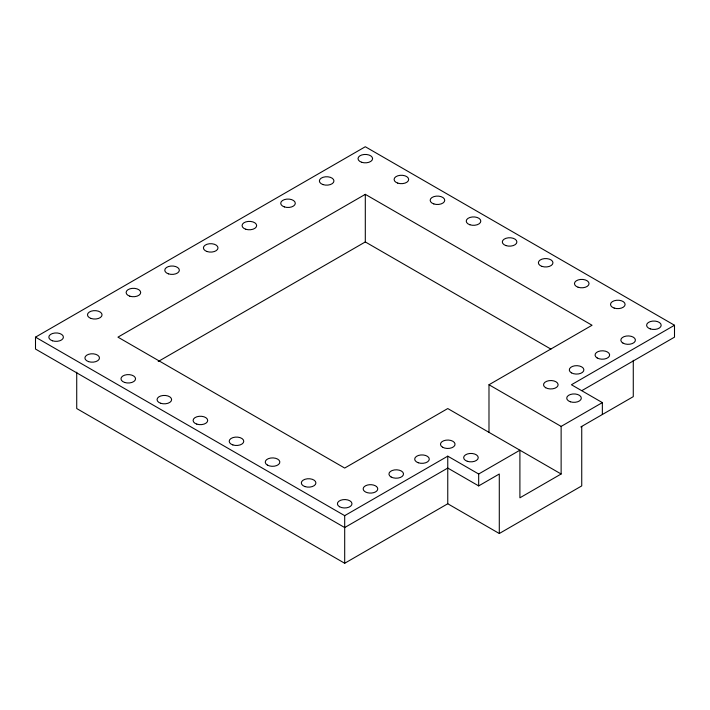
<?xml version="1.0" encoding="UTF-8"?>
<svg xmlns="http://www.w3.org/2000/svg" width="710" height="710" viewBox="0 0 710 710"><rect width="100%" height="100%" fill="white"/><g stroke="black" fill="none" stroke-linecap="round" stroke-linejoin="round"><path stroke-width="1.06" d="M76.724 372.191L76.724 408.552L344.696 563.261L447.761 503.763L499.29 533.512L499.29 474.005L478.673 485.906L447.761 468.059L344.696 527.557L35.5 349.045L35.5 337.152L365.304 146.739L674.5 325.251L674.5 337.152L581.934 390.589M488.986 384.749L592.051 325.251L365.304 194.336L117.949 337.152L344.696 468.059L447.761 408.552L561.131 474.005L561.131 426.408L488.986 384.749L488.986 432.354M158.215 361.505L365.304 241.941L550.907 349.098M35.5 337.152L344.696 515.655L447.761 456.157L478.673 474.005L519.906 450.202L519.906 497.808L561.131 474.005M674.5 325.251L571.435 384.749L602.355 402.605L602.355 414.507M561.131 426.408L602.355 402.605M580.789 426.958L633.276 396.65L633.276 360.289M499.29 533.512L581.738 485.906L581.738 426.408M478.673 474.005L478.673 485.906M447.761 456.157L447.761 503.763M365.304 194.336L365.304 241.941M344.696 515.655L344.696 563.261M376.513 486.545L375.262 485.72A7.286 4.207 0 0 0 365.65 485.72A7.286 4.207 0 0 0 364.408 491.222L365.659 492.048A7.286 4.207 0 0 0 375.27 492.048A7.286 4.207 0 0 0 376.513 486.545M91.12 318.479A7.286 4.207 0 0 0 102.054 314.832A7.286 4.207 0 0 0 91.12 311.193A7.286 4.207 0 0 0 91.12 318.479M129.77 296.168A7.286 4.207 0 0 0 140.695 292.52A7.286 4.207 0 0 0 129.77 288.872A7.286 4.207 0 0 0 129.77 296.168M418.296 462.76A7.286 4.207 0 0 0 429.284 459.166A7.286 4.207 0 0 0 418.403 455.465A7.286 4.207 0 0 0 418.296 462.76M391.077 476.978A7.286 4.207 0 0 0 403.262 475.097A7.286 4.207 0 0 0 394.343 469.94A7.286 4.207 0 0 0 391.077 476.978M570.37 401.78A7.286 4.207 0 0 0 581.304 398.141A7.286 4.207 0 0 0 570.37 394.494A7.286 4.207 0 0 0 570.37 401.78M545.67 387.722A7.286 4.207 0 0 0 557.865 385.841A7.286 4.207 0 0 0 548.936 380.684A7.286 4.207 0 0 0 545.67 387.722M571.435 372.848A7.286 4.207 0 0 0 583.629 370.966A7.286 4.207 0 0 0 574.701 365.81A7.286 4.207 0 0 0 571.435 372.848M597.199 357.973A7.286 4.207 0 0 0 609.393 356.092A7.286 4.207 0 0 0 600.465 350.935A7.286 4.207 0 0 0 597.199 357.973M622.972 343.099A7.286 4.207 0 0 0 635.157 341.208A7.286 4.207 0 0 0 626.238 336.061A7.286 4.207 0 0 0 622.972 343.099M650.245 328.89A7.286 4.207 0 0 0 661.179 325.251A7.286 4.207 0 0 0 650.245 321.603A7.286 4.207 0 0 0 650.245 328.89M614.168 308.069A7.286 4.207 0 0 0 625.102 304.421A7.286 4.207 0 0 0 614.168 300.774A7.286 4.207 0 0 0 614.168 308.069M578.1 287.239A7.286 4.207 0 0 0 589.034 283.592A7.286 4.207 0 0 0 578.1 279.953A7.286 4.207 0 0 0 578.1 287.239M542.023 266.41A7.286 4.207 0 0 0 552.957 262.771A7.286 4.207 0 0 0 542.023 259.123A7.286 4.207 0 0 0 542.023 266.41M505.955 245.589A7.286 4.207 0 0 0 516.889 241.941A7.286 4.207 0 0 0 505.955 238.303A7.286 4.207 0 0 0 505.955 245.589M469.878 224.759A7.286 4.207 0 0 0 480.812 221.112A7.286 4.207 0 0 0 469.878 217.473A7.286 4.207 0 0 0 469.878 224.759M433.81 203.93A7.286 4.207 0 0 0 444.735 200.291A7.286 4.207 0 0 0 433.81 196.643A7.286 4.207 0 0 0 433.81 203.93M397.733 183.109A7.286 4.207 0 0 0 408.667 179.461A7.286 4.207 0 0 0 397.733 175.823A7.286 4.207 0 0 0 397.733 183.109M361.665 162.279A7.286 4.207 0 0 0 372.59 158.641A7.286 4.207 0 0 0 361.665 154.993A7.286 4.207 0 0 0 361.665 162.279M323.014 184.591A7.286 4.207 0 0 0 333.948 180.952A7.286 4.207 0 0 0 323.014 177.305A7.286 4.207 0 0 0 323.014 184.591M284.364 206.912A7.286 4.207 0 0 0 295.298 203.264A7.286 4.207 0 0 0 284.364 199.625A7.286 4.207 0 0 0 284.364 206.912M245.713 229.223A7.286 4.207 0 0 0 256.647 225.576A7.286 4.207 0 0 0 245.713 221.937A7.286 4.207 0 0 0 245.713 229.223M207.063 251.535A7.286 4.207 0 0 0 217.997 247.896A7.286 4.207 0 0 0 207.063 244.249A7.286 4.207 0 0 0 207.063 251.535M168.421 273.847A7.286 4.207 0 0 0 179.346 270.208A7.286 4.207 0 0 0 168.421 266.561A7.286 4.207 0 0 0 168.421 273.847M52.469 340.791A7.286 4.207 0 0 0 63.403 337.152A7.286 4.207 0 0 0 52.469 333.505A7.286 4.207 0 0 0 52.469 340.791M88.546 361.621A7.286 4.207 0 0 0 99.471 357.973A7.286 4.207 0 0 0 88.546 354.334A7.286 4.207 0 0 0 88.546 361.621M124.614 382.442A7.286 4.207 0 0 0 135.548 378.803A7.286 4.207 0 0 0 124.614 375.155A7.286 4.207 0 0 0 124.614 382.442M160.691 403.271A7.286 4.207 0 0 0 171.616 399.623A7.286 4.207 0 0 0 160.691 395.985A7.286 4.207 0 0 0 160.691 403.271M196.759 424.101A7.286 4.207 0 0 0 207.693 420.453A7.286 4.207 0 0 0 196.759 416.805A7.286 4.207 0 0 0 196.759 424.101M232.836 444.921A7.286 4.207 0 0 0 243.761 441.283A7.286 4.207 0 0 0 232.836 437.635A7.286 4.207 0 0 0 232.836 444.921M267.395 465.085A7.286 4.207 0 0 0 279.589 463.195A7.286 4.207 0 0 0 270.661 458.039A7.286 4.207 0 0 0 267.395 465.085M304.98 486.581A7.286 4.207 0 0 0 315.906 482.933A7.286 4.207 0 0 0 304.98 479.285A7.286 4.207 0 0 0 304.98 486.581M339.54 506.736A7.286 4.207 0 0 0 351.734 504.846A7.286 4.207 0 0 0 342.806 499.698A7.286 4.207 0 0 0 339.54 506.736M442.605 447.229A7.286 4.207 0 0 0 454.799 445.347A7.286 4.207 0 0 0 445.871 440.191A7.286 4.207 0 0 0 442.605 447.229M467.304 461.287A7.286 4.207 0 0 0 478.238 457.639A7.286 4.207 0 0 0 467.304 454.001A7.286 4.207 0 0 0 467.304 461.287"/></g></svg>
